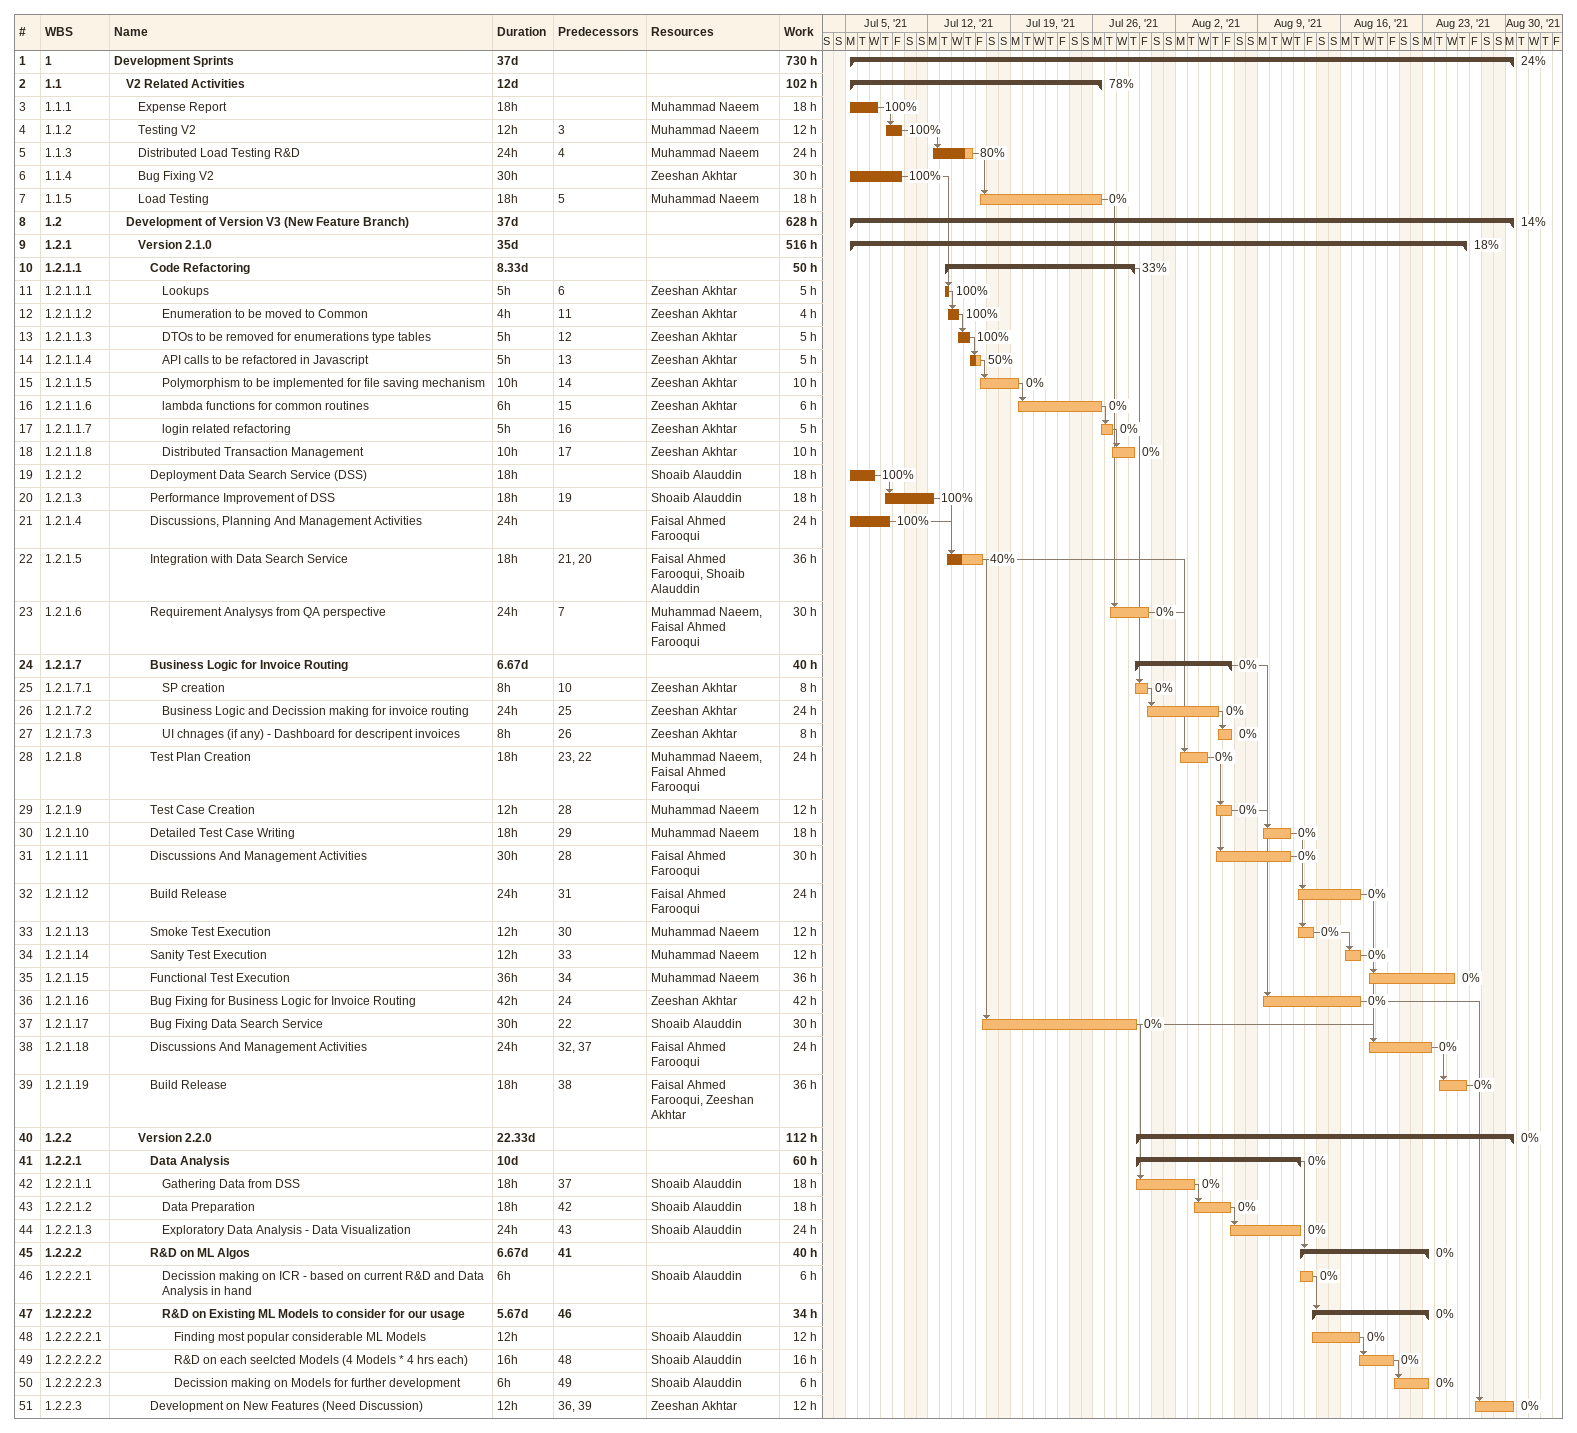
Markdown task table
| ID | WBS | Task | Duration | Start | Finish | Predecessors | Resources | % complete | Work (h) |
|---|---|---|---|---|---|---|---|---|---|
| 1 | 1 | **Development Sprints** | 37d | 2021-07-05 | 2021-08-30 |  |  | 24 | 730 |
| 2 | 1.1 | **V2 Related Activities** | 12d | 2021-07-05 | 2021-07-26 |  |  | 78 | 102 |
| 3 | 1.1.1 | Expense Report | 18h | 2021-07-05 | 2021-07-07 |  | Muhammad Naeem | 100 | 18 |
| 4 | 1.1.2 | Testing V2 | 12h | 2021-07-08 | 2021-07-09 | 3 | Muhammad Naeem | 100 | 12 |
| 5 | 1.1.3 | Distributed Load Testing R&D | 24h | 2021-07-12 | 2021-07-15 | 4 | Muhammad Naeem | 80 | 24 |
| 6 | 1.1.4 | Bug Fixing V2 | 30h | 2021-07-05 | 2021-07-09 |  | Zeeshan Akhtar | 100 | 30 |
| 7 | 1.1.5 | Load Testing | 18h | 2021-07-16 | 2021-07-26 | 5 | Muhammad Naeem | 0 | 18 |
| 8 | 1.2 | **Development of Version V3 (New Feature Branch)** | 37d | 2021-07-05 | 2021-08-30 |  |  | 14 | 628 |
| 9 | 1.2.1 | **Version 2.1.0** | 35d | 2021-07-05 | 2021-08-26 |  |  | 18 | 516 |
| 10 | 1.2.1.1 | **Code Refactoring** | 8.33d | 2021-07-13 | 2021-07-29 |  |  | 33 | 50 |
| 11 | 1.2.1.1.1 | Lookups | 5h | 2021-07-13 | 2021-07-13 | 6 | Zeeshan Akhtar | 100 | 5 |
| 12 | 1.2.1.1.2 | Enumeration to be moved to Common | 4h | 2021-07-13 | 2021-07-14 | 11 | Zeeshan Akhtar | 100 | 4 |
| 13 | 1.2.1.1.3 | DTOs to be removed for enumerations type tables | 5h | 2021-07-14 | 2021-07-15 | 12 | Zeeshan Akhtar | 100 | 5 |
| 14 | 1.2.1.1.4 | API calls to be refactored in Javascript | 5h | 2021-07-15 | 2021-07-16 | 13 | Zeeshan Akhtar | 50 | 5 |
| 15 | 1.2.1.1.5 | Polymorphism to be implemented for file saving mechanism | 10h | 2021-07-16 | 2021-07-19 | 14 | Zeeshan Akhtar | 0 | 10 |
| 16 | 1.2.1.1.6 | lambda functions for common routines | 6h | 2021-07-19 | 2021-07-26 | 15 | Zeeshan Akhtar | 0 | 6 |
| 17 | 1.2.1.1.7 | login related refactoring | 5h | 2021-07-26 | 2021-07-27 | 16 | Zeeshan Akhtar | 0 | 5 |
| 18 | 1.2.1.1.8 | Distributed Transaction Management | 10h | 2021-07-27 | 2021-07-29 | 17 | Zeeshan Akhtar | 0 | 10 |
| 19 | 1.2.1.2 | Deployment Data Search Service (DSS) | 18h | 2021-07-05 | 2021-07-07 |  | Shoaib Alauddin | 100 | 18 |
| 20 | 1.2.1.3 | Performance Improvement of DSS | 18h | 2021-07-08 | 2021-07-12 | 19 | Shoaib Alauddin | 100 | 18 |
| 21 | 1.2.1.4 | Discussions, Planning And Management Activities | 24h | 2021-07-05 | 2021-07-08 |  | Faisal Ahmed Farooqui | 100 | 24 |
| 22 | 1.2.1.5 | Integration with Data Search Service | 18h | 2021-07-13 | 2021-07-16 | 21, 20 | Faisal Ahmed Farooqui, Shoaib Alauddin | 40 | 36 |
| 23 | 1.2.1.6 | Requirement Analysys from QA perspective | 24h | 2021-07-27 | 2021-07-30 | 7 | Muhammad Naeem, Faisal Ahmed Farooqui | 0 | 30 |
| 24 | 1.2.1.7 | **Business Logic for Invoice Routing** | 6.67d | 2021-07-29 | 2021-08-06 |  |  | 0 | 40 |
| 25 | 1.2.1.7.1 | SP creation | 8h | 2021-07-29 | 2021-07-30 | 10 | Zeeshan Akhtar | 0 | 8 |
| 26 | 1.2.1.7.2 | Business Logic and Decission making for invoice routing | 24h | 2021-07-30 | 2021-08-05 | 25 | Zeeshan Akhtar | 0 | 24 |
| 27 | 1.2.1.7.3 | UI chnages (if any) - Dashboard for descripent invoices | 8h | 2021-08-05 | 2021-08-06 | 26 | Zeeshan Akhtar | 0 | 8 |
| 28 | 1.2.1.8 | Test Plan Creation | 18h | 2021-08-02 | 2021-08-04 | 23, 22 | Muhammad Naeem, Faisal Ahmed Farooqui | 0 | 24 |
| 29 | 1.2.1.9 | Test Case Creation | 12h | 2021-08-05 | 2021-08-06 | 28 | Muhammad Naeem | 0 | 12 |
| 30 | 1.2.1.10 | Detailed Test Case Writing | 18h | 2021-08-09 | 2021-08-11 | 29 | Muhammad Naeem | 0 | 18 |
| 31 | 1.2.1.11 | Discussions And Management Activities | 30h | 2021-08-05 | 2021-08-11 | 28 | Faisal Ahmed Farooqui | 0 | 30 |
| 32 | 1.2.1.12 | Build Release | 24h | 2021-08-12 | 2021-08-17 | 31 | Faisal Ahmed Farooqui | 0 | 24 |
| 33 | 1.2.1.13 | Smoke Test Execution | 12h | 2021-08-12 | 2021-08-13 | 30 | Muhammad Naeem | 0 | 12 |
| 34 | 1.2.1.14 | Sanity Test Execution | 12h | 2021-08-16 | 2021-08-17 | 33 | Muhammad Naeem | 0 | 12 |
| 35 | 1.2.1.15 | Functional Test Execution | 36h | 2021-08-18 | 2021-08-25 | 34 | Muhammad Naeem | 0 | 36 |
| 36 | 1.2.1.16 | Bug Fixing for Business Logic for Invoice Routing | 42h | 2021-08-09 | 2021-08-17 | 24 | Zeeshan Akhtar | 0 | 42 |
| 37 | 1.2.1.17 | Bug Fixing Data Search Service | 30h | 2021-07-16 | 2021-07-29 | 22 | Shoaib Alauddin | 0 | 30 |
| 38 | 1.2.1.18 | Discussions And Management Activities | 24h | 2021-08-18 | 2021-08-23 | 32, 37 | Faisal Ahmed Farooqui | 0 | 24 |
| 39 | 1.2.1.19 | Build Release | 18h | 2021-08-24 | 2021-08-26 | 38 | Faisal Ahmed Farooqui, Zeeshan Akhtar | 0 | 36 |
| 40 | 1.2.2 | **Version 2.2.0** | 22.33d | 2021-07-29 | 2021-08-30 |  |  | 0 | 112 |
| 41 | 1.2.2.1 | **Data Analysis** | 10d | 2021-07-29 | 2021-08-12 |  |  | 0 | 60 |
| 42 | 1.2.2.1.1 | Gathering Data from DSS | 18h | 2021-07-29 | 2021-08-03 | 37 | Shoaib Alauddin | 0 | 18 |
| 43 | 1.2.2.1.2 | Data Preparation | 18h | 2021-08-03 | 2021-08-06 | 42 | Shoaib Alauddin | 0 | 18 |
| 44 | 1.2.2.1.3 | Exploratory Data Analysis - Data Visualization | 24h | 2021-08-06 | 2021-08-12 | 43 | Shoaib Alauddin | 0 | 24 |
| 45 | 1.2.2.2 | **R&D on ML Algos** | 6.67d | 2021-08-12 | 2021-08-23 | 41 |  | 0 | 40 |
| 46 | 1.2.2.2.1 | Decission making on ICR - based on current R&D and Data Analysis in hand | 6h | 2021-08-12 | 2021-08-13 |  | Shoaib Alauddin | 0 | 6 |
| 47 | 1.2.2.2.2 | **R&D on Existing ML Models to consider for our usage** | 5.67d | 2021-08-13 | 2021-08-23 | 46 |  | 0 | 34 |
| 48 | 1.2.2.2.2.1 | Finding most popular considerable ML Models | 12h | 2021-08-13 | 2021-08-17 |  | Shoaib Alauddin | 0 | 12 |
| 49 | 1.2.2.2.2.2 | R&D on each seelcted Models (4 Models * 4 hrs each) | 16h | 2021-08-17 | 2021-08-20 | 48 | Shoaib Alauddin | 0 | 16 |
| 50 | 1.2.2.2.2.3 | Decission making on Models for further development | 6h | 2021-08-20 | 2021-08-23 | 49 | Shoaib Alauddin | 0 | 6 |
| 51 | 1.2.2.3 | Development on New Features (Need Discussion) | 12h | 2021-08-27 | 2021-08-30 | 36, 39 | Zeeshan Akhtar | 0 | 12 |
